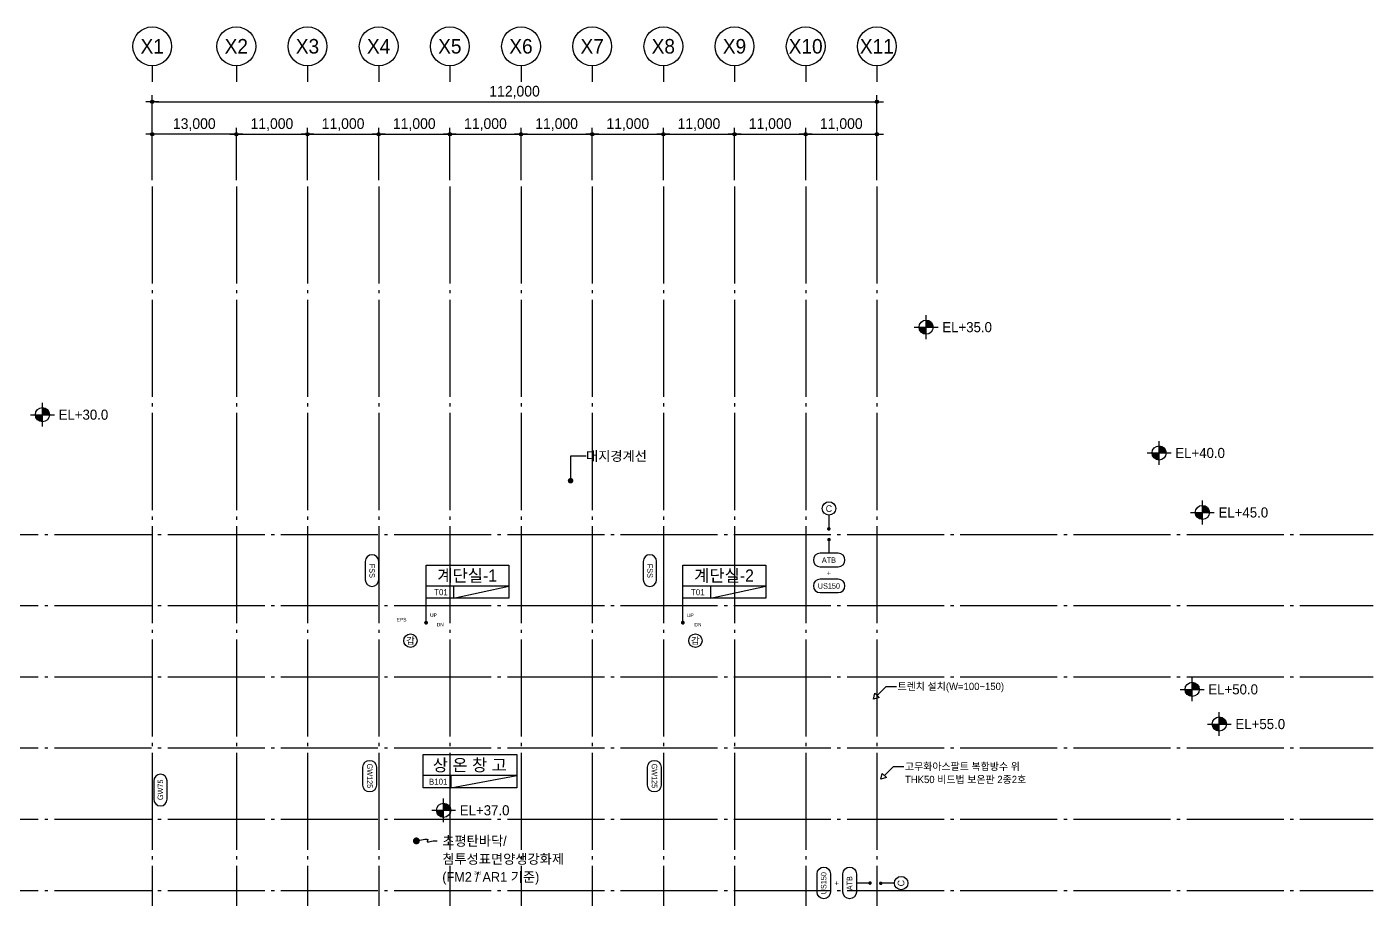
# Model space of a CAD drawing. Header units: millimetres. Extents: x 252735598 to 255219468, y 504282078 to 504550014.
# Drawn here: x 253281006 to 253489067, y 504415227 to 504550014 of the extents above; entities that cross this region are included whole.
import ezdxf
from ezdxf.enums import TextEntityAlignment as Align

# ---------------------------------------------------------------- set-up
doc = ezdxf.new("R2010")
doc.units = ezdxf.units.MM
doc.linetypes.add('CEN', pattern=[35, 30, -2, 1, -2])
for name, color, linetype in [('4A.TEC CEN', 1, 'CEN'), ('4A.TEC DIM', 7, 'Continuous'), ('4A.TEC TEXT', 7, 'Continuous'), ('4A.TEC TEXT 1', 3, 'Continuous'), ('4A.TEC TEXT 2', 3, 'Continuous'), ('4A.TEC 심볼', 7, 'Continuous'), ('㈜SE&C TEXT', 7, 'Continuous')]:
    doc.layers.add(name, color=color, linetype=linetype)
doc.layers.add('DEFPOINT', color=135, linetype='Continuous', plot=False)
doc.styles.add('돋움', font='')
doc.styles.get('돋움').set_extended_font_data('돋움')
doc.dimstyles.new('DIM_600(외부치수)', dxfattribs={"dimscale": 400, "dimtxt": 3.3, "dimasz": 1, "dimexe": 2, "dimexo": 2, "dimgap": 1, "dimtad": 1, "dimdec": 0, "dimdsep": 46, "dimlunit": 6, "dimtxsty": '돋움', "dimblk1": 'DIMDOT', "dimblk2": 'DIMDOT', "dimsah": 1, "dimcen": 2.5, "dimdle": 1.5, "dimclrd": 8, "dimclre": 8, "dimclrt": 3, "dimadec": 0, "dimazin": 0, "dimtfac": 1, "dimtdec": 0, "dimtix": 1, "dimtmove": 2, "dimatfit": 3, "dimldrblk": 'DIMDOT', "dimfxl": 1, "dimtvp": 1, "dimtolj": 1, "dimtzin": 0, "dimarcsym": 0})

# ---------------------------------------------------------------- blocks, each defined once
blk = doc.blocks.new('FL-LEVEL1')
at = {"layer": '4A.TEC 심볼', "linetype": 'ByBlock'}
h = blk.add_hatch(color=256, dxfattribs=at)
h.paths.add_polyline_path([(295, 175), (295, 0), (470, 0, 0.414214)])
h.paths.add_polyline_path([(295, 0), (120, 0, 0.414214), (295, -175)])
for p, q in [((0, 0), (590, 0)), ((295, -295), (295, 295))]:
    blk.add_line(p, q, dxfattribs=at)
blk.add_circle((295, 0), 175, dxfattribs=at)
at = {"layer": '4A.TEC TEXT 2', "color": 3, "linetype": 'ByBlock', "style": '돋움'}
blk.add_attdef('FL', text='', height=250, dxfattribs=at).set_placement((695, 0), align=Align.MIDDLE_LEFT)
blk = doc.blocks.new('zw$CF70')
at = {"layer": '4A.TEC 심볼', "color": 1, "const_width": 640}
blk.add_lwpolyline([(320, 7842, 1), (961, 7842, 1)], format="xyb", close=True, dxfattribs=at)
at = {"layer": '4A.TEC 심볼', "color": 1}
blk.add_lwpolyline([(642, 7842), (1607, 8062), (2240, 8164), (2606, 8172), (2767, 8112), (2789, 8009), (2736, 7889), (2671, 7777), (2659, 7697), (2749, 7670), (2931, 7686), (3177, 7730), (3464, 7787), (3763, 7842), (4050, 7880), (4299, 7885), (4484, 7842)], dxfattribs=at)
at = {"layer": '4A.TEC TEXT', "style": '돋움'}
for s, height, p in [('초평탄바닥/', 1800, (5445, 7842)), ('침투성표면양생강화제', 1800, (5445, 4499)), ('(FM2 / AR1 기준)', 1800, (5445, 1156)), ('3rd', 600, (11376, 1901))]:
    blk.add_text(s, height=height, dxfattribs=at).set_placement(p, align=Align.MIDDLE_LEFT)
blk = doc.blocks.new('DIMDOT')
at = {"color": 0}
blk.add_line((-2, 0), (2, 0), dxfattribs=at)
for radius in [0.5, 0.25]:
    blk.add_circle((0, 0), radius, dxfattribs=at)
blk = doc.blocks.new('*D94')
at = {"layer": '4A.TEC DIM', "color": 8, "lineweight": -2, "transparency": 16777216}
for p, q in [((169308, -38163), (169308, -25069)), ((169808, -26069), (280808, -26069)), ((281308, -38163), (281308, -25069))]:
    blk.add_line(p, q, dxfattribs=at)
at = {"layer": 'Defpoints', "color": 0, "transparency": 16777216}
for p in [(281308, -26069), (169308, -39163), (281308, -39163)]:
    blk.add_point(p, dxfattribs=at)
at = {"layer": '4A.TEC DIM', "color": 8, "lineweight": -2, "transparency": 16777216, "xscale": 500, "yscale": 500, "zscale": 500, "rotation": 180}
blk.add_blockref('DIMDOT', (169308, -26069), dxfattribs=at)
at = {"layer": '4A.TEC DIM', "color": 8, "lineweight": -2, "transparency": 16777216, "xscale": 500, "yscale": 500, "zscale": 500}
blk.add_blockref('DIMDOT', (281308, -26069), dxfattribs=at)
at = {"layer": '4A.TEC DIM', "color": 3, "transparency": 16777216, "insert": (225308, -24584), "char_height": 1650, "attachment_point": 5, "style": '돋움'}
blk.add_mtext('\\A1;112,000', dxfattribs=at)
blk = doc.blocks.new('ccs122')
at = {"layer": '4A.TEC 심볼'}
blk.add_line((0, 8), (0, 3), dxfattribs=at)
blk.add_circle((0, 14), 6, dxfattribs=at)
at = {"layer": '4A.TEC TEXT 2', "color": 3, "style": '돋움'}
blk.add_attdef('NO', text='', height=4.5, dxfattribs=at).set_placement((-0.01, 14.02), align=Align.MIDDLE_CENTER)
blk = doc.blocks.new('*D103')
at = {"layer": '4A.TEC DIM', "color": 8, "lineweight": -2, "transparency": 16777216}
for p, q in [((169308, -38163), (169308, -30082)), ((181808, -31082), (169808, -31082)), ((182308, -38163), (182308, -30082))]:
    blk.add_line(p, q, dxfattribs=at)
at = {"layer": 'Defpoints', "color": 0, "transparency": 16777216}
for p in [(169308, -31082), (169308, -39163), (182308, -39163)]:
    blk.add_point(p, dxfattribs=at)
at = {"layer": '4A.TEC DIM', "color": 8, "lineweight": -2, "transparency": 16777216, "xscale": 500, "yscale": 500, "zscale": 500, "rotation": 180}
blk.add_blockref('DIMDOT', (169308, -31082), dxfattribs=at)
at = {"layer": '4A.TEC DIM', "color": 8, "lineweight": -2, "transparency": 16777216, "xscale": 500, "yscale": 500, "zscale": 500}
blk.add_blockref('DIMDOT', (182308, -31082), dxfattribs=at)
at = {"layer": '4A.TEC DIM', "color": 3, "transparency": 16777216, "insert": (175808, -29597), "char_height": 1650, "attachment_point": 5, "style": '돋움'}
blk.add_mtext('\\A1;13,000', dxfattribs=at)
blk = doc.blocks.new('*D105')
at = {"layer": '4A.TEC DIM', "color": 8, "lineweight": -2, "transparency": 16777216}
for p, q in [((270308, -38163), (270308, -30082)), ((270808, -31082), (280808, -31082)), ((281308, -38163), (281308, -30082))]:
    blk.add_line(p, q, dxfattribs=at)
at = {"layer": 'Defpoints', "color": 0, "transparency": 16777216}
for p in [(281308, -31082), (270308, -39163), (281308, -39163)]:
    blk.add_point(p, dxfattribs=at)
at = {"layer": '4A.TEC DIM', "color": 8, "lineweight": -2, "transparency": 16777216, "xscale": 500, "yscale": 500, "zscale": 500, "rotation": 180}
blk.add_blockref('DIMDOT', (270308, -31082), dxfattribs=at)
at = {"layer": '4A.TEC DIM', "color": 8, "lineweight": -2, "transparency": 16777216, "xscale": 500, "yscale": 500, "zscale": 500}
blk.add_blockref('DIMDOT', (281308, -31082), dxfattribs=at)
at = {"layer": '4A.TEC DIM', "color": 3, "transparency": 16777216, "insert": (275808, -29597), "char_height": 1650, "attachment_point": 5, "style": '돋움'}
blk.add_mtext('\\A1;11,000', dxfattribs=at)
blk = doc.blocks.new('*D106')
at = {"layer": '4A.TEC DIM', "color": 8, "lineweight": -2, "transparency": 16777216}
for p, q in [((259308, -38163), (259308, -30082)), ((259808, -31082), (269808, -31082)), ((270308, -38163), (270308, -30082))]:
    blk.add_line(p, q, dxfattribs=at)
at = {"layer": 'Defpoints', "color": 0, "transparency": 16777216}
for p in [(270308, -31082), (259308, -39163), (270308, -39163)]:
    blk.add_point(p, dxfattribs=at)
at = {"layer": '4A.TEC DIM', "color": 8, "lineweight": -2, "transparency": 16777216, "xscale": 500, "yscale": 500, "zscale": 500, "rotation": 180}
blk.add_blockref('DIMDOT', (259308, -31082), dxfattribs=at)
at = {"layer": '4A.TEC DIM', "color": 8, "lineweight": -2, "transparency": 16777216, "xscale": 500, "yscale": 500, "zscale": 500}
blk.add_blockref('DIMDOT', (270308, -31082), dxfattribs=at)
at = {"layer": '4A.TEC DIM', "color": 3, "transparency": 16777216, "insert": (264808, -29597), "char_height": 1650, "attachment_point": 5, "style": '돋움'}
blk.add_mtext('\\A1;11,000', dxfattribs=at)
blk = doc.blocks.new('*D107')
at = {"layer": '4A.TEC DIM', "color": 8, "lineweight": -2, "transparency": 16777216}
for p, q in [((248308, -38163), (248308, -30082)), ((248808, -31082), (258808, -31082)), ((259308, -38163), (259308, -30082))]:
    blk.add_line(p, q, dxfattribs=at)
at = {"layer": 'Defpoints', "color": 0, "transparency": 16777216}
for p in [(259308, -31082), (248308, -39163), (259308, -39163)]:
    blk.add_point(p, dxfattribs=at)
at = {"layer": '4A.TEC DIM', "color": 8, "lineweight": -2, "transparency": 16777216, "xscale": 500, "yscale": 500, "zscale": 500, "rotation": 180}
blk.add_blockref('DIMDOT', (248308, -31082), dxfattribs=at)
at = {"layer": '4A.TEC DIM', "color": 8, "lineweight": -2, "transparency": 16777216, "xscale": 500, "yscale": 500, "zscale": 500}
blk.add_blockref('DIMDOT', (259308, -31082), dxfattribs=at)
at = {"layer": '4A.TEC DIM', "color": 3, "transparency": 16777216, "insert": (253808, -29597), "char_height": 1650, "attachment_point": 5, "style": '돋움'}
blk.add_mtext('\\A1;11,000', dxfattribs=at)
blk = doc.blocks.new('*D108')
at = {"layer": '4A.TEC DIM', "color": 8, "lineweight": -2, "transparency": 16777216}
for p, q in [((237308, -38163), (237308, -30082)), ((237808, -31082), (247808, -31082)), ((248308, -38163), (248308, -30082))]:
    blk.add_line(p, q, dxfattribs=at)
at = {"layer": 'Defpoints', "color": 0, "transparency": 16777216}
for p in [(248308, -31082), (237308, -39163), (248308, -39163)]:
    blk.add_point(p, dxfattribs=at)
at = {"layer": '4A.TEC DIM', "color": 8, "lineweight": -2, "transparency": 16777216, "xscale": 500, "yscale": 500, "zscale": 500, "rotation": 180}
blk.add_blockref('DIMDOT', (237308, -31082), dxfattribs=at)
at = {"layer": '4A.TEC DIM', "color": 8, "lineweight": -2, "transparency": 16777216, "xscale": 500, "yscale": 500, "zscale": 500}
blk.add_blockref('DIMDOT', (248308, -31082), dxfattribs=at)
at = {"layer": '4A.TEC DIM', "color": 3, "transparency": 16777216, "insert": (242808, -29597), "char_height": 1650, "attachment_point": 5, "style": '돋움'}
blk.add_mtext('\\A1;11,000', dxfattribs=at)
blk = doc.blocks.new('*D109')
at = {"layer": '4A.TEC DIM', "color": 8, "lineweight": -2, "transparency": 16777216}
for p, q in [((226308, -38163), (226308, -30082)), ((226808, -31082), (236808, -31082)), ((237308, -38163), (237308, -30082))]:
    blk.add_line(p, q, dxfattribs=at)
at = {"layer": 'Defpoints', "color": 0, "transparency": 16777216}
for p in [(237308, -31082), (226308, -39163), (237308, -39163)]:
    blk.add_point(p, dxfattribs=at)
at = {"layer": '4A.TEC DIM', "color": 8, "lineweight": -2, "transparency": 16777216, "xscale": 500, "yscale": 500, "zscale": 500, "rotation": 180}
blk.add_blockref('DIMDOT', (226308, -31082), dxfattribs=at)
at = {"layer": '4A.TEC DIM', "color": 8, "lineweight": -2, "transparency": 16777216, "xscale": 500, "yscale": 500, "zscale": 500}
blk.add_blockref('DIMDOT', (237308, -31082), dxfattribs=at)
at = {"layer": '4A.TEC DIM', "color": 3, "transparency": 16777216, "insert": (231808, -29597), "char_height": 1650, "attachment_point": 5, "style": '돋움'}
blk.add_mtext('\\A1;11,000', dxfattribs=at)
blk = doc.blocks.new('*D110')
at = {"layer": '4A.TEC DIM', "color": 8, "lineweight": -2, "transparency": 16777216}
for p, q in [((215308, -38163), (215308, -30082)), ((215808, -31082), (225808, -31082)), ((226308, -38163), (226308, -30082))]:
    blk.add_line(p, q, dxfattribs=at)
at = {"layer": 'Defpoints', "color": 0, "transparency": 16777216}
for p in [(226308, -31082), (215308, -39163), (226308, -39163)]:
    blk.add_point(p, dxfattribs=at)
at = {"layer": '4A.TEC DIM', "color": 8, "lineweight": -2, "transparency": 16777216, "xscale": 500, "yscale": 500, "zscale": 500, "rotation": 180}
blk.add_blockref('DIMDOT', (215308, -31082), dxfattribs=at)
at = {"layer": '4A.TEC DIM', "color": 8, "lineweight": -2, "transparency": 16777216, "xscale": 500, "yscale": 500, "zscale": 500}
blk.add_blockref('DIMDOT', (226308, -31082), dxfattribs=at)
at = {"layer": '4A.TEC DIM', "color": 3, "transparency": 16777216, "insert": (220808, -29597), "char_height": 1650, "attachment_point": 5, "style": '돋움'}
blk.add_mtext('\\A1;11,000', dxfattribs=at)
blk = doc.blocks.new('*D111')
at = {"layer": '4A.TEC DIM', "color": 8, "lineweight": -2, "transparency": 16777216}
for p, q in [((204308, -38163), (204308, -30082)), ((204808, -31082), (214808, -31082)), ((215308, -38163), (215308, -30082))]:
    blk.add_line(p, q, dxfattribs=at)
at = {"layer": 'Defpoints', "color": 0, "transparency": 16777216}
for p in [(215308, -31082), (204308, -39163), (215308, -39163)]:
    blk.add_point(p, dxfattribs=at)
at = {"layer": '4A.TEC DIM', "color": 8, "lineweight": -2, "transparency": 16777216, "xscale": 500, "yscale": 500, "zscale": 500, "rotation": 180}
blk.add_blockref('DIMDOT', (204308, -31082), dxfattribs=at)
at = {"layer": '4A.TEC DIM', "color": 8, "lineweight": -2, "transparency": 16777216, "xscale": 500, "yscale": 500, "zscale": 500}
blk.add_blockref('DIMDOT', (215308, -31082), dxfattribs=at)
at = {"layer": '4A.TEC DIM', "color": 3, "transparency": 16777216, "insert": (209808, -29597), "char_height": 1650, "attachment_point": 5, "style": '돋움'}
blk.add_mtext('\\A1;11,000', dxfattribs=at)
blk = doc.blocks.new('*D112')
at = {"layer": '4A.TEC DIM', "color": 8, "lineweight": -2, "transparency": 16777216}
for p, q in [((193308, -38163), (193308, -30082)), ((193808, -31082), (203808, -31082)), ((204308, -38163), (204308, -30082))]:
    blk.add_line(p, q, dxfattribs=at)
at = {"layer": 'Defpoints', "color": 0, "transparency": 16777216}
for p in [(204308, -31082), (193308, -39163), (204308, -39163)]:
    blk.add_point(p, dxfattribs=at)
at = {"layer": '4A.TEC DIM', "color": 8, "lineweight": -2, "transparency": 16777216, "xscale": 500, "yscale": 500, "zscale": 500, "rotation": 180}
blk.add_blockref('DIMDOT', (193308, -31082), dxfattribs=at)
at = {"layer": '4A.TEC DIM', "color": 8, "lineweight": -2, "transparency": 16777216, "xscale": 500, "yscale": 500, "zscale": 500}
blk.add_blockref('DIMDOT', (204308, -31082), dxfattribs=at)
at = {"layer": '4A.TEC DIM', "color": 3, "transparency": 16777216, "insert": (198808, -29597), "char_height": 1650, "attachment_point": 5, "style": '돋움'}
blk.add_mtext('\\A1;11,000', dxfattribs=at)
blk = doc.blocks.new('*D113')
at = {"layer": '4A.TEC DIM', "color": 8, "lineweight": -2, "transparency": 16777216}
for p, q in [((182308, -38163), (182308, -30082)), ((182808, -31082), (192808, -31082)), ((193308, -38163), (193308, -30082))]:
    blk.add_line(p, q, dxfattribs=at)
at = {"layer": 'Defpoints', "color": 0, "transparency": 16777216}
for p in [(193308, -31082), (182308, -39163), (193308, -39163)]:
    blk.add_point(p, dxfattribs=at)
at = {"layer": '4A.TEC DIM', "color": 8, "lineweight": -2, "transparency": 16777216, "xscale": 500, "yscale": 500, "zscale": 500, "rotation": 180}
blk.add_blockref('DIMDOT', (182308, -31082), dxfattribs=at)
at = {"layer": '4A.TEC DIM', "color": 8, "lineweight": -2, "transparency": 16777216, "xscale": 500, "yscale": 500, "zscale": 500}
blk.add_blockref('DIMDOT', (193308, -31082), dxfattribs=at)
at = {"layer": '4A.TEC DIM', "color": 3, "transparency": 16777216, "insert": (187808, -29597), "char_height": 1650, "attachment_point": 5, "style": '돋움'}
blk.add_mtext('\\A1;11,000', dxfattribs=at)
blk = doc.blocks.new('dwg9CDF')
at = {"layer": '4A.TEC 심볼', "color": 3, "linetype": 'ByBlock'}
ref = blk.add_blockref('FL-LEVEL1', (287075, -60898, 36666), dxfattribs=dict(at, xscale=6.250000000000405, yscale=6.250000000000405, zscale=6.250000000000405))
ref.add_attrib('FL', 'EL+35.0', dxfattribs={"layer": '4A.TEC TEXT 1', "color": 3, "linetype": 'ByBlock', "height": 1562.5, "style": '돋움'}).set_placement((291419, -60898, 36666), align=Align.MIDDLE_LEFT)
ref = blk.add_blockref('FL-LEVEL1', (150493, -74424, 31666), dxfattribs=dict(at, xscale=6.250000000000405, yscale=6.250000000000405, zscale=6.250000000000405))
ref.add_attrib('FL', 'EL+30.0', dxfattribs={"layer": '4A.TEC TEXT 1', "color": 3, "linetype": 'ByBlock', "height": 1562.5, "style": '돋움'}).set_placement((154837, -74424, 31666), align=Align.MIDDLE_LEFT)
ref = blk.add_blockref('FL-LEVEL1', (323089, -80342, 36666), dxfattribs=dict(at, xscale=6.250000000000405, yscale=6.250000000000405, zscale=6.250000000000405))
ref.add_attrib('FL', 'EL+40.0', dxfattribs={"layer": '4A.TEC TEXT 1', "color": 3, "linetype": 'ByBlock', "height": 1562.5, "style": '돋움'}).set_placement((327433, -80342, 36666), align=Align.MIDDLE_LEFT)
ref = blk.add_blockref('FL-LEVEL1', (329769, -89536, 46666), dxfattribs=dict(at, xscale=6.250000000000405, yscale=6.250000000000405, zscale=6.250000000000405))
ref.add_attrib('FL', 'EL+45.0', dxfattribs={"layer": '4A.TEC TEXT 1', "color": 3, "linetype": 'ByBlock', "height": 1562.5, "style": '돋움'}).set_placement((334113, -89536, 46666), align=Align.MIDDLE_LEFT)
ref = blk.add_blockref('FL-LEVEL1', (328195, -116874, 51666), dxfattribs=dict(at, xscale=6.250000000000405, yscale=6.250000000000405, zscale=6.250000000000405))
ref.add_attrib('FL', 'EL+50.0', dxfattribs={"layer": '4A.TEC TEXT 1', "color": 3, "linetype": 'ByBlock', "height": 1562.5, "style": '돋움'}).set_placement((332539, -116874, 51666), align=Align.MIDDLE_LEFT)
ref = blk.add_blockref('FL-LEVEL1', (332391, -122240, 56666), dxfattribs=dict(at, xscale=6.250000000000405, yscale=6.250000000000405, zscale=6.250000000000405))
ref.add_attrib('FL', 'EL+55.0', dxfattribs={"layer": '4A.TEC TEXT 1', "color": 3, "linetype": 'ByBlock', "height": 1562.5, "style": '돋움'}).set_placement((336735, -122240, 56666), align=Align.MIDDLE_LEFT)
ref = blk.add_blockref('FL-LEVEL1', (339218, -167717, 226666), dxfattribs=dict(at, xscale=6.250000000000405, yscale=6.250000000000405, zscale=6.250000000000405))
ref.add_attrib('FL', 'EL+60.0', dxfattribs={"layer": '4A.TEC TEXT 1', "color": 3, "linetype": 'ByBlock', "height": 1562.5, "style": '돋움'}).set_placement((343562, -167717, 226666), align=Align.MIDDLE_LEFT)
ref = blk.add_blockref('FL-LEVEL1', (332391, -197997, 56666), dxfattribs=dict(at, xscale=6.250000000000405, yscale=6.250000000000405, zscale=6.250000000000405))
ref.add_attrib('FL', 'EL+55.0', dxfattribs={"layer": '4A.TEC TEXT 1', "color": 3, "linetype": 'ByBlock', "height": 1562.5, "style": '돋움'}).set_placement((336735, -197997, 56666), align=Align.MIDDLE_LEFT)
ref = blk.add_blockref('FL-LEVEL1', (335195, -218028, 51666), dxfattribs=dict(at, xscale=6.250000000000405, yscale=6.250000000000405, zscale=6.250000000000405))
ref.add_attrib('FL', 'EL+50.0', dxfattribs={"layer": '4A.TEC TEXT 1', "color": 3, "linetype": 'ByBlock', "height": 1562.5, "style": '돋움'}).set_placement((339539, -218028, 51666), align=Align.MIDDLE_LEFT)
ref = blk.add_blockref('FL-LEVEL1', (321367, -238214, 46666), dxfattribs=dict(at, xscale=6.250000000000405, yscale=6.250000000000405, zscale=6.250000000000405))
ref.add_attrib('FL', 'EL+45.0', dxfattribs={"layer": '4A.TEC TEXT 1', "color": 3, "linetype": 'ByBlock', "height": 1562.5, "style": '돋움'}).set_placement((325711, -238214, 46666), align=Align.MIDDLE_LEFT)
ref = blk.add_blockref('FL-LEVEL1', (236546, -244313, 36666), dxfattribs=dict(at, xscale=6.250000000000405, yscale=6.250000000000405, zscale=6.250000000000405))
ref.add_attrib('FL', 'EL+35.0', dxfattribs={"layer": '4A.TEC TEXT 1', "color": 3, "linetype": 'ByBlock', "height": 1562.5, "style": '돋움'}).set_placement((240890, -244313, 36666), align=Align.MIDDLE_LEFT)
ref = blk.add_blockref('FL-LEVEL1', (171588, -245977, 31666), dxfattribs=dict(at, xscale=6.250000000000405, yscale=6.250000000000405, zscale=6.250000000000405))
ref.add_attrib('FL', 'EL+30.0', dxfattribs={"layer": '4A.TEC TEXT 1', "color": 3, "linetype": 'ByBlock', "height": 1562.5, "style": '돋움'}).set_placement((175932, -245977, 31666), align=Align.MIDDLE_LEFT)
ref = blk.add_blockref('FL-LEVEL1', (303281, -247320, 41666), dxfattribs=dict(at, xscale=6.250000000000405, yscale=6.250000000000405, zscale=6.250000000000405))
ref.add_attrib('FL', 'EL+40.0', dxfattribs={"layer": '4A.TEC TEXT 1', "color": 3, "linetype": 'ByBlock', "height": 1562.5, "style": '돋움'}).set_placement((307625, -247320, 41666), align=Align.MIDDLE_LEFT)
blk = doc.blocks.new('dwgFD3B')
at = {"layer": '4A.TEC CEN', "color": 250, "ltscale": 500}
for p, q in [((49194.51, -92936.83, -3333.33), (358000, -92936.83, -3333.33)), ((49194.51, -103936.83, -3333.33), (358000, -103936.83, -3333.33)), ((49194.51, -114936.83, -3333.33), (358000, -114936.83, -3333.33)), ((49194.51, -125936.83, -3333.33), (358000, -125936.83, -3333.33)), ((49194.51, -136936.83, -3333.33), (358000, -136936.83, -3333.33)), ((49194.51, -147936.83, -3333.33), (358000, -147936.83, -3333.33))]:
    blk.add_line(p, q, dxfattribs=at)
at = {"layer": '4A.TEC CEN', "color": 250, "ltscale": 500, "elevation": -3333.33}
for points in [[(169307.63, -39163.16), (169307.63, -267000)], [(182307.63, -39163.16), (182307.63, -267000)], [(193307.63, -39163.16), (193307.63, -267000)], [(204307.63, -39163.16), (204307.63, -267000)], [(215307.63, -39163.16), (215307.63, -267000)], [(226307.63, -39163.16), (226307.63, -267000)], [(237307.63, -39163.16), (237307.63, -267000)], [(248307.63, -39163.16), (248307.63, -267000)], [(259307.63, -39163.16), (259307.63, -267000)], [(270307.63, -39163.16), (270307.63, -267000)], [(281307.63, -39163.16), (281307.63, -267000)]]:
    blk.add_lwpolyline(points, dxfattribs=at)
at = {"layer": '4A.TEC 심볼'}
ref = blk.add_blockref('ccs122', (169307.63, -24500.01, 1666.22), dxfattribs=dict(at, xscale=499.9999977496833, yscale=499.9999977496833, zscale=499.9999977496833))
ref.add_attrib('NO', 'X1', dxfattribs={"layer": '0', "color": 3, "height": 2250, "style": '돋움'}).set_placement((169304.55, -17491.05, 1666.22), align=Align.MIDDLE_CENTER)
ref = blk.add_blockref('ccs122', (182307.63, -24500, -3333.78), dxfattribs=dict(at, xscale=499.9999977496833, yscale=499.9999977496833, zscale=499.9999977496833))
ref.add_attrib('NO', 'X2', dxfattribs={"layer": '0', "color": 3, "height": 2250, "style": '돋움'}).set_placement((182304.55, -17491.04, -3333.78), align=Align.MIDDLE_CENTER)
ref = blk.add_blockref('ccs122', (193307.63, -24500, -3333.78), dxfattribs=dict(at, xscale=499.9999977496833, yscale=499.9999977496833, zscale=499.9999977496833))
ref.add_attrib('NO', 'X3', dxfattribs={"layer": '0', "color": 3, "height": 2250, "style": '돋움'}).set_placement((193304.55, -17491.04, -3333.78), align=Align.MIDDLE_CENTER)
ref = blk.add_blockref('ccs122', (204307.63, -24500, -3333.78), dxfattribs=dict(at, xscale=499.9999977496833, yscale=499.9999977496833, zscale=499.9999977496833))
ref.add_attrib('NO', 'X4', dxfattribs={"layer": '0', "color": 3, "height": 2250, "style": '돋움'}).set_placement((204304.55, -17491.04, -3333.78), align=Align.MIDDLE_CENTER)
ref = blk.add_blockref('ccs122', (215307.63, -24500, -3333.78), dxfattribs=dict(at, xscale=499.9999977496833, yscale=499.9999977496833, zscale=499.9999977496833))
ref.add_attrib('NO', 'X5', dxfattribs={"layer": '0', "color": 3, "height": 2250, "style": '돋움'}).set_placement((215304.55, -17491.04, -3333.78), align=Align.MIDDLE_CENTER)
ref = blk.add_blockref('ccs122', (226307.63, -24500, -3333.78), dxfattribs=dict(at, xscale=499.9999977496833, yscale=499.9999977496833, zscale=499.9999977496833))
ref.add_attrib('NO', 'X6', dxfattribs={"layer": '0', "color": 3, "height": 2250, "style": '돋움'}).set_placement((226304.55, -17491.04, -3333.78), align=Align.MIDDLE_CENTER)
ref = blk.add_blockref('ccs122', (237307.63, -24499.99, -3333.78), dxfattribs=dict(at, xscale=499.9999977496833, yscale=499.9999977496833, zscale=499.9999977496833))
ref.add_attrib('NO', 'X7', dxfattribs={"layer": '0', "color": 3, "height": 2250, "style": '돋움'}).set_placement((237304.55, -17491.04, -3333.78), align=Align.MIDDLE_CENTER)
ref = blk.add_blockref('ccs122', (248307.63, -24500, -3333.78), dxfattribs=dict(at, xscale=499.9999977496833, yscale=499.9999977496833, zscale=499.9999977496833))
ref.add_attrib('NO', 'X8', dxfattribs={"layer": '0', "color": 3, "height": 2250, "style": '돋움'}).set_placement((248304.55, -17491.04, -3333.78), align=Align.MIDDLE_CENTER)
ref = blk.add_blockref('ccs122', (259307.63, -24499.99, -3333.78), dxfattribs=dict(at, xscale=499.9999977496833, yscale=499.9999977496833, zscale=499.9999977496833))
ref.add_attrib('NO', 'X9', dxfattribs={"layer": '0', "color": 3, "height": 2250, "style": '돋움'}).set_placement((259304.55, -17491.04, -3333.78), align=Align.MIDDLE_CENTER)
ref = blk.add_blockref('ccs122', (270307.63, -24500, -3333.78), dxfattribs=dict(at, xscale=499.9999977496833, yscale=499.9999977496833, zscale=499.9999977496833))
ref.add_attrib('NO', 'X10', dxfattribs={"layer": '0', "color": 3, "height": 2250, "style": '돋움'}).set_placement((270304.55, -17491.04, -3333.78), align=Align.MIDDLE_CENTER)
ref = blk.add_blockref('ccs122', (281307.63, -24500, -3333.78), dxfattribs=dict(at, xscale=499.9999977496833, yscale=499.9999977496833, zscale=499.9999977496833))
ref.add_attrib('NO', 'X11', dxfattribs={"layer": '0', "color": 3, "height": 2250, "style": '돋움'}).set_placement((281304.55, -17491.04, -3333.78), align=Align.MIDDLE_CENTER)
at = {"layer": '4A.TEC DIM'}
for base, p1, p2, picture, middle in [((281307.63, -26068.86, 1666.22), (169307.63, -39163.16, 1666.22), (281307.63, -39163.16, 1666.22), '*D94', (225307.63, -24583.79, 1666.22)), ((169307.63, -31081.58, 1666.22), (182307.63, -39163.16, 1666.22), (169307.63, -39163.16, 1666.22), '*D103', (175807.63, -29596.51, 1666.22))]:
    dim = blk.add_linear_dim(base=base, p1=p1, p2=p2, dimstyle='DIM_600(외부치수)', override={"dimscale": 500, "dimdec": 1, "dimtxsty": '돋움', "dimblk1": 'DIMDOT', "dimblk2": 'DIMDOT'}, dxfattribs=at)
    dim.commit()
    dim.dimension.update_dxf_attribs({"geometry": picture, "text_midpoint": middle})
for base, p1, p2, picture, middle in [((193307.63, -31081.58, 1666.67), (182307.63, -39163.16, 1666.67), (193307.63, -39163.16, 1666.67), '*D113', (187807.63, -29596.51, 1666.67)), ((204307.63, -31081.58, 6666.22), (193307.63, -39163.16, 6666.22), (204307.63, -39163.16, 6666.22), '*D112', (198807.63, -29596.51, 6666.22)), ((215307.63, -31081.58, 1666.22), (204307.63, -39163.16, 1666.22), (215307.63, -39163.16, 1666.22), '*D111', (209807.63, -29596.51, 1666.22)), ((226307.63, -31081.58, 1666.22), (215307.63, -39163.16, 1666.22), (226307.63, -39163.16, 1666.22), '*D110', (220807.63, -29596.51, 1666.22)), ((237307.63, -31081.58, 1666.22), (226307.63, -39163.16, 1666.22), (237307.63, -39163.16, 1666.22), '*D109', (231807.63, -29596.51, 1666.22)), ((248307.63, -31081.58, 11666.22), (237307.63, -39163.16, 11666.22), (248307.63, -39163.16, 11666.22), '*D108', (242807.63, -29596.51, 11666.22)), ((259307.63, -31081.58, 6666.22), (248307.63, -39163.16, 6666.22), (259307.63, -39163.16, 6666.22), '*D107', (253807.63, -29596.51, 6666.22)), ((270307.63, -31081.58, 1666.22), (259307.63, -39163.16, 1666.22), (270307.63, -39163.16, 1666.22), '*D106', (264807.63, -29596.51, 1666.22)), ((281307.63, -31081.58, 1666.22), (270307.63, -39163.16, 1666.22), (281307.63, -39163.16, 1666.22), '*D105', (275807.63, -29596.51, 1666.22))]:
    dim = blk.add_linear_dim(base=base, p1=p1, p2=p2, angle=180, dimstyle='DIM_600(외부치수)', override={"dimscale": 500, "dimdec": 1, "dimtxsty": '돋움', "dimblk1": 'DIMDOT', "dimblk2": 'DIMDOT'}, dxfattribs=at)
    dim.commit()
    dim.dimension.update_dxf_attribs({"geometry": picture, "text_midpoint": middle})

msp = doc.modelspace()

# ---------------------------------------------------------------- linework, layer by layer
at = {"layer": '4A.TEC TEXT', "const_width": 273.3, "elevation": -0.4}
for points in [[(253404823.4, 504472377.8, 1), (253405069, 504472497.6, 1)], [(253404853.4, 504470843.5, -1), (253405099, 504470723.7, -1)]]:
    msp.add_lwpolyline(points, format="xyb", close=True, dxfattribs=at)
at = {"layer": '4A.TEC TEXT', "const_width": 273.3}
for points in [[(253411379.9, 504417575.7, 1), (253411260.2, 504417821.3, 1)], [(253412914.3, 504417545.7, -1), (253413034.1, 504417791.3, -1)]]:
    msp.add_lwpolyline(points, format="xyb", close=True, dxfattribs=at)
at = {"layer": '4A.TEC 심볼'}
for p, q in [((253355496.6, 504463606.2, 3333.3), (253342696.7, 504463606.2, 3333.3)), ((253346946.7, 504461731.2, 3333.3), (253355496.6, 504463606.2, 3333.3)), ((253346946.7, 504463606.2, 3333.3), (253346946.7, 504461731.2, 3333.3)), ((253395192.5, 504463606.2, 3333.3), (253382392.6, 504463606.2, 3333.3)), ((253386642.6, 504461731.2, 3333.3), (253395192.5, 504463606.2, 3333.3)), ((253386642.6, 504463606.2, 3333.3), (253386642.6, 504461731.2, 3333.3)), ((253342696.7, 504457962.8, 3333.3), (253342696.7, 504461731.2, 3333.3)), ((253382392.6, 504457962.8, 3333.3), (253382392.6, 504461731.2, 3333.3)), ((253356731.3, 504434318.1), (253342264.8, 504434318.1)), ((253346514.8, 504434318.1), (253346514.8, 504432443.1)), ((253346514.8, 504432443.1), (253356731.3, 504434318.1))]:
    msp.add_line(p, q, dxfattribs=at)
at = {"layer": '4A.TEC 심볼', "color": 1}
for points, elevation in [([(253367421.2, 504483688.1), (253365033.8, 504483688.1), (253365033.8, 504479880.3)], -1667.1), ([(253412400.8, 504446701.4), (253413796.5, 504448097.1)], -0.4), ([(253413796.5, 504448097.1), (253415390.3, 504448097.1)], -0.4), ([(253413548.3, 504434326.2), (253414943.9, 504435721.9)], -0.4), ([(253414943.9, 504435721.9), (253416537.8, 504435721.9)], -0.4)]:
    msp.add_lwpolyline(points, dxfattribs=dict(at, elevation=elevation))
at = {"layer": '4A.TEC 심볼', "color": 1, "const_width": 427, "elevation": -1667.1}
msp.add_lwpolyline([(253364820.3, 504479880.3, 1), (253365247.3, 504479880.3, 1)], format="xyb", close=True, dxfattribs=at)
at = {"layer": '4A.TEC 심볼', "elevation": -0.4}
for points in [[(253404971.1, 504474556.2), (253404971.1, 504472505.1)], [(253405001, 504468665.1), (253405001, 504470716.2)]]:
    msp.add_lwpolyline(points, dxfattribs=at)
at = {"layer": '4A.TEC 심볼'}
for points, elevation in [([(253333303.4, 504467401.3), (253333303.4, 504464584.9, 1), (253335377.2, 504464584.9), (253335377.2, 504467401.3, 1)], 1.3), ([(253376249.2, 504467401.3), (253376249.2, 504464584.9, 1), (253378323, 504464584.9), (253378323, 504467401.3, 1)], 1.3), ([(253406409.2, 504468665.1), (253403592.8, 504468665.1, 1), (253403592.8, 504466591.4), (253406409.2, 504466591.4, 1)], -0.4), ([(253406409.2, 504464665.1), (253403592.8, 504464665.1, 1), (253403592.8, 504462591.4), (253406409.2, 504462591.4, 1)], -0.4)]:
    msp.add_lwpolyline(points, format="xyb", close=True, dxfattribs=dict(at, elevation=elevation))
at = {"layer": '4A.TEC 심볼', "elevation": 3333.3}
for points in [[(253342696.7, 504466856.2), (253355496.6, 504466856.2), (253355496.6, 504461731.2), (253342696.7, 504461731.2)], [(253382392.6, 504466856.2), (253395192.5, 504466856.2), (253395192.5, 504461731.2), (253382392.6, 504461731.2)]]:
    msp.add_lwpolyline(points, close=True, dxfattribs=at)
at = {"layer": '4A.TEC 심볼', "const_width": 298.9, "elevation": 3333.3}
for points in [[(253342846.1, 504457944.5, 1), (253342547.2, 504457944.5, 1)], [(253382542, 504457944.5, 1), (253382243.1, 504457944.5, 1)]]:
    msp.add_lwpolyline(points, format="xyb", close=True, dxfattribs=at)
at = {"layer": '4A.TEC 심볼', "color": 1, "elevation": -0.4}
for points in [[(253411826.7, 504446127.3), (253412069.4, 504447032.9), (253412732.3, 504446370)], [(253412974.2, 504433752.1), (253413216.8, 504434657.7), (253413879.7, 504433994.8)]]:
    msp.add_lwpolyline(points, close=True, dxfattribs=at)
at = {"layer": '4A.TEC 심볼'}
msp.add_lwpolyline([(253342264.8, 504437568.1), (253356731.3, 504437568.1), (253356731.3, 504432443.1), (253342264.8, 504432443.1)], close=True, dxfattribs=at)
for points in [[(253332946.8, 504432813.4), (253332946.8, 504435629.7, -1), (253335020.5, 504435629.7), (253335020.5, 504432813.4, -1)], [(253376946.8, 504432813.4), (253376946.8, 504435629.7, -1), (253379020.5, 504435629.7), (253379020.5, 504432813.4, -1)], [(253302680.1, 504430661.1), (253302680.1, 504433477.5, 1), (253300606.4, 504433477.5), (253300606.4, 504430661.1, 1)], [(253405201.6, 504419131.5), (253405201.6, 504416315.1, -1), (253403127.9, 504416315.1), (253403127.9, 504419131.5, -1)], [(253409201.6, 504419131.5), (253409201.6, 504416315.1, -1), (253407127.9, 504416315.1), (253407127.9, 504419131.5, -1)]]:
    msp.add_lwpolyline(points, format="xyb", close=True, dxfattribs=at)
for points in [[(253409201.6, 504417723.3), (253411252.6, 504417723.3)], [(253415092.6, 504417693.3), (253413041.6, 504417693.3)]]:
    msp.add_lwpolyline(points, dxfattribs=at)
for centre in [(253404971.1, 504475593, -0.4), (253340281.8, 504455158.9, 3333.3), (253384322.4, 504455158.9, 3333.3), (253416129.5, 504417693.3)]:
    msp.add_circle(centre, 1036.9, dxfattribs=at)

# ---------------------------------------------------------------- block references
for name, p in [('dwgFD3B', (253131066.5, 504564514.2, 3333.3)), ('dwg9CDF', (253131066.5, 504564514.2, -6666.7))]:
    msp.add_blockref(name, p)
at = {"layer": '4A.TEC 심볼', "color": 3, "linetype": 'ByBlock'}
ref = msp.add_blockref('FL-LEVEL1', (253343571.6, 504428946.7, 0.9), dxfattribs=dict(at, xscale=6.250000000000405, yscale=6.250000000000405, zscale=6.250000000000405))
ref.add_attrib('FL', 'EL+37.0', dxfattribs={"layer": '4A.TEC TEXT 1', "color": 3, "linetype": 'ByBlock', "height": 1562.5, "style": '돋움'}).set_placement((253347915.3, 504428946.7, 0.9), align=Align.MIDDLE_LEFT)
at = {"layer": 'DEFPOINT', "xscale": 0.8333333333333333, "yscale": 0.8333333333333333, "zscale": 0.8333333333333333}
msp.add_blockref('zw$CF70', (253340664.2, 504417681.7, 0.9), dxfattribs=at)

# ---------------------------------------------------------------- texts
at = {"layer": '4A.TEC TEXT', "style": '돋움'}
for s, height, p in [('대지경계선', 1500, (253367421.2, 504483688.1, -1667.1)), ('트렌치 설치(W=100~150)', 1125, (253415568.4, 504448096.2, -0.4)), ('고무화아스팔트 복합방수 위', 1125, (253416715.8, 504435721, -0.4)), ('THK50 비드법 보온판 2종2호', 1125, (253416715.8, 504433712.7, -0.4))]:
    msp.add_text(s, height=height, dxfattribs=at).set_placement(p, align=Align.MIDDLE_LEFT)
for s, p in [('C', (253404961, 504475570.1, -0.4)), ('갑', (253340291.9, 504455135.9, 3333.3)), ('갑', (253384312.3, 504455135.9, 3333.3))]:
    msp.add_text(s, height=1036.9, dxfattribs=at).set_placement(p, align=Align.MIDDLE_CENTER)
for s, height, rotation, p in [('FSS', 855.48, 270, (253334356.8, 504465950.3, 1.3)), ('FSS', 855.48, 270, (253377302.6, 504465950.3, 1.3)), ('GW125', 855.48, 270, (253334000.1, 504434264.4)), ('GW125', 855.48, 270, (253378000.1, 504434264.4)), ('GW75', 855.48, 90, (253301626.8, 504432112.2)), ('US150', 855.48, 90, (253404148.3, 504417680.4)), ('ATB', 855.48, 90, (253408148.3, 504417680.4)), ('+', 855.5, 90, (253406148.3, 504417680.4))]:
    msp.add_text(s, height=height, rotation=rotation, dxfattribs=at).set_placement(p, align=Align.MIDDLE)
at = {"layer": '4A.TEC TEXT', "color": 3, "style": '돋움'}
for s, height, p in [('계단실-1', 1875, (253349054.1, 504465227, 3333.3)), ('계단실-2', 1875, (253388750, 504465227, 3333.3)), ('T01', 937.5, (253345001, 504462654.3, 3333.3)), ('T01', 937.5, (253384696.9, 504462654.3, 3333.3)), ('상 온 창 고', 1875, (253349455.5, 504435939)), ('B101', 937.5, (253344569.1, 504433366.3))]:
    msp.add_text(s, height=height, dxfattribs=at).set_placement(p, align=Align.MIDDLE_CENTER)
at = {"layer": '4A.TEC TEXT', "style": '돋움'}
for s, height, p in [('ATB', 855.48, (253404958.2, 504467611.8, -0.4)), ('US150', 855.48, (253404958.2, 504463611.8, -0.4)), ('+', 855.5, (253404958.2, 504465611.8, -0.4))]:
    msp.add_text(s, height=height, dxfattribs=at).set_placement(p, align=Align.MIDDLE)
msp.add_text('C', height=1036.9, rotation=90, dxfattribs=at).set_placement((253416106.5, 504417683.3), align=Align.MIDDLE_CENTER)
at = {"layer": '㈜SE&C TEXT', "style": '돋움'}
for s, rotation, p in [('EPS', 359.993476, (253338896.7, 504458407.3)), ('UP', 0.006524, (253343845.9, 504459095.8, -2916.7)), ('DN', 0.006524, (253344885.3, 504457641.2, -2916.7)), ('UP', 359.993476, (253383532.9, 504459082.9, -2916.7)), ('DN', 359.993476, (253384724.6, 504457636.5, -2916.7))]:
    msp.add_text(s, height=555.56, rotation=rotation, dxfattribs=at).set_placement(p, align=Align.MIDDLE_CENTER)

doc.saveas('drawing.dxf')
